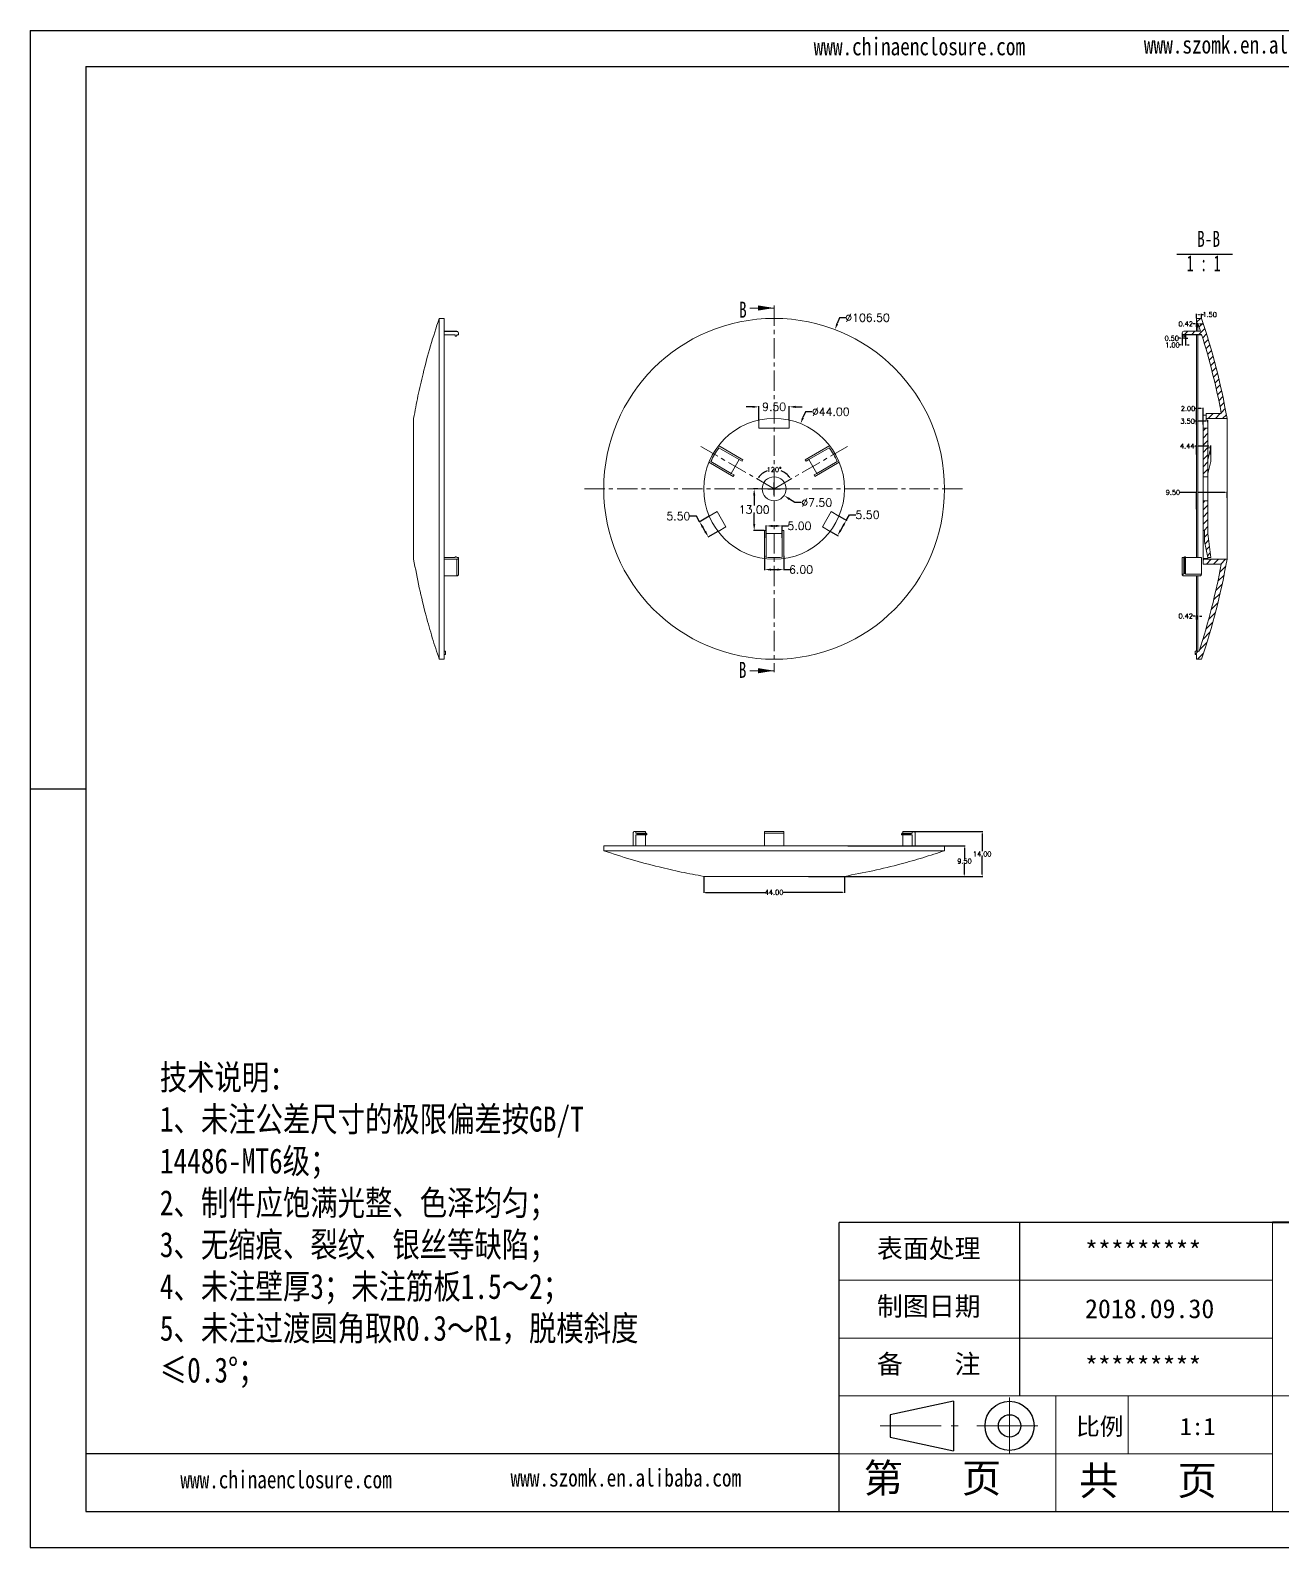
# Model space of a CAD drawing. Header units: inches. Extents: x 1184 to 3641, y 573 to 1047.
# Drawn here: x 1942.9 to 2334.3, y 573 to 1047 of the extents above; entities that cross this region are included whole.
import ezdxf

# ---------------------------------------------------------------- set-up
doc = ezdxf.new("R2010")
doc.units = ezdxf.units.IN
doc.linetypes.add('CENTER', pattern=[10.16, 6.35, -1.27, 1.27, -1.27])
doc.linetypes.add('CENTER2', pattern=[28.575, 19.05, -3.175, 3.175, -3.175])
doc.layers.add('10', color=7, linetype='Continuous')
doc.layers.add('文字', color=81, linetype='Continuous')
for name, color, linetype, lineweight in [('粗实线', 7, 'Continuous', 30), ('细实线', 3, 'Continuous', 9), ('细点划线', 2, 'CENTER2', 9)]:
    doc.layers.add(name, color=color, linetype=linetype, lineweight=lineweight)
doc.styles.add('SLDTEXTSTYLE6', font='TXT', dxfattribs={"width": 0.7})
doc.styles.add('SLDTEXTSTYLE7', font='TXT', dxfattribs={"width": 0.62})
doc.styles.get("Standard").update_dxf_attribs({"font": 'txt', "bigfont": 'gbcbig.shx'})
doc.styles.add('宋体', font='', dxfattribs={"width": 0.8, "height": 3.5})
doc.styles.get('宋体').set_extended_font_data('SimSun')
doc.dimstyles.new('2', dxfattribs={"dimtxt": 1.5, "dimasz": 0.6, "dimexe": 0.18, "dimexo": 0.0625, "dimgap": 0.09, "dimtad": 0, "dimtih": 1, "dimtoh": 1, "dimzin": 0, "dimdsep": 46, "dimtxsty": 'Standard', "dimcen": 0, "dimadec": 0, "dimazin": 2, "dimtfac": 1, "dimtofl": 0, "dimtmove": 0, "dimatfit": 3, "dimfxl": 1, "dimtolj": 1, "dimtzin": 0, "dimarcsym": 0})
doc.dimstyles.new('2.5', dxfattribs={"dimtxt": 2.5, "dimasz": 2, "dimexe": 0.18, "dimexo": 0.0625, "dimgap": 0.09, "dimtad": 0, "dimtih": 1, "dimtoh": 1, "dimzin": 0, "dimdsep": 46, "dimtxsty": 'Standard', "dimcen": 2, "dimadec": 0, "dimazin": 0, "dimtfac": 1, "dimtofl": 0, "dimtmove": 0, "dimatfit": 3, "dimfxl": 1, "dimtolj": 1, "dimtzin": 0, "dimarcsym": 0})
pattern_1 = [(45, (24.76, 0), (-1.122532, 1.122532), [])]

# ---------------------------------------------------------------- blocks, each defined once
blk = doc.blocks.new('SW_NOTE_0')
at = {"layer": '10', "color": 0}
blk.add_line((-4.36, -0.82), (13.09, -0.82), dxfattribs=at)
at = {"layer": '10', "color": 0, "char_height": 5, "attachment_point": 2}
for s, insert, style in [('B-B', (5.62, 6.45), 'SLDTEXTSTYLE6'), ('1 : 1', (4.07, -1.19), 'SLDTEXTSTYLE7')]:
    blk.add_mtext(s, dxfattribs=dict(at, insert=insert, style=style))
blk = doc.blocks.new('*D162')
at = {"color": 0, "lineweight": -2, "transparency": 16777216}
for p, q in [((2195.77, 957.24), (2195.06, 955.38)), ((2197.77, 957.24), (2195.77, 957.24)), ((2175.33, 901.77), (2175.33, 905.77)), ((2173.33, 903.77), (2177.33, 903.77))]:
    blk.add_line(p, q, dxfattribs=at)
at = {"color": 0, "transparency": 16777216}
blk.add_solid([(2194.75, 955.49), (2195.37, 955.26), (2194.35, 953.51)], dxfattribs=at)
at = {"layer": 'Defpoints', "color": 0, "transparency": 16777216}
for p in [(2194.35, 953.51), (2156.31, 854.03)]:
    blk.add_point(p, dxfattribs=at)
at = {"color": 0, "transparency": 16777216, "insert": (2204.53, 957.24), "char_height": 2.5, "attachment_point": 5}
blk.add_mtext('\\A1;∅106.50', dxfattribs=at)
blk = doc.blocks.new('*D163')
at = {"color": 0, "lineweight": -2, "transparency": 16777216}
for p, q in [((2185.1, 927.86), (2184.35, 926.01)), ((2187.1, 927.86), (2185.1, 927.86)), ((2175.33, 901.77), (2175.33, 905.77)), ((2173.33, 903.77), (2177.33, 903.77))]:
    blk.add_line(p, q, dxfattribs=at)
at = {"color": 0, "transparency": 16777216}
blk.add_solid([(2184.04, 926.13), (2184.66, 925.88), (2183.6, 924.15)], dxfattribs=at)
at = {"layer": 'Defpoints', "color": 0, "transparency": 16777216}
for p in [(2183.6, 924.15), (2167.05, 883.38)]:
    blk.add_point(p, dxfattribs=at)
at = {"color": 0, "transparency": 16777216, "insert": (2193.03, 927.86), "char_height": 2.5, "attachment_point": 5}
blk.add_mtext('\\A1;∅44.00', dxfattribs=at)
blk = doc.blocks.new('*D164')
at = {"color": 0, "lineweight": -2, "transparency": 16777216}
for p, q in [((2175.33, 901.77), (2175.33, 905.77)), ((2173.33, 903.77), (2177.33, 903.77)), ((2181.77, 899.47), (2180.11, 900.58)), ((2183.77, 899.47), (2181.77, 899.47))]:
    blk.add_line(p, q, dxfattribs=at)
at = {"color": 0, "transparency": 16777216}
blk.add_solid([(2180.29, 900.85), (2179.92, 900.3), (2178.45, 901.69)], dxfattribs=at)
at = {"layer": 'Defpoints', "color": 0, "transparency": 16777216}
for p in [(2172.21, 905.85), (2178.45, 901.69)]:
    blk.add_point(p, dxfattribs=at)
at = {"color": 0, "transparency": 16777216, "insert": (2188.65, 899.47), "char_height": 2.5, "attachment_point": 5}
blk.add_mtext('\\A1;∅7.50', dxfattribs=at)
blk = doc.blocks.new('*D165')
at = {"color": 0, "lineweight": -2, "transparency": 16777216}
for p, q in [((2168.58, 929.38), (2166.58, 929.38)), ((2170.58, 925.31), (2170.58, 929.56)), ((2180.08, 925.31), (2180.08, 929.56)), ((2182.08, 929.38), (2184.08, 929.38))]:
    blk.add_line(p, q, dxfattribs=at)
at = {"color": 0, "transparency": 16777216}
for points in [[(2168.58, 929.71), (2168.58, 929.04), (2170.58, 929.38)], [(2182.08, 929.71), (2182.08, 929.04), (2180.08, 929.38)]]:
    blk.add_solid(points, dxfattribs=at)
at = {"layer": 'Defpoints', "color": 0, "transparency": 16777216}
for p in [(2180.08, 929.38), (2170.58, 925.25), (2180.08, 925.25)]:
    blk.add_point(p, dxfattribs=at)
at = {"color": 0, "transparency": 16777216, "insert": (2175.33, 929.38), "char_height": 2.5, "attachment_point": 5}
blk.add_mtext('\\A1;9.50', dxfattribs=at)
blk = doc.blocks.new('*D166')
at = {"color": 0, "lineweight": -2, "transparency": 16777216}
for p, q in [((2151.03, 895.23), (2149.03, 895.23)), ((2152.03, 893.49), (2151.03, 895.23)), ((2154.99, 895.21), (2151.87, 893.4)), ((2153.78, 890.46), (2153.03, 891.76)), ((2157.74, 890.44), (2154.62, 888.64))]:
    blk.add_line(p, q, dxfattribs=at)
at = {"color": 0, "transparency": 16777216}
for points in [[(2153.32, 891.93), (2152.74, 891.59), (2152.03, 893.49)], [(2154.07, 890.63), (2153.49, 890.3), (2154.78, 888.73)]]:
    blk.add_solid(points, dxfattribs=at)
at = {"layer": 'Defpoints', "color": 0, "transparency": 16777216}
for p in [(2152.03, 893.49), (2155.05, 895.24), (2157.8, 890.47)]:
    blk.add_point(p, dxfattribs=at)
at = {"color": 0, "transparency": 16777216, "insert": (2145.4, 895.23), "char_height": 2.5, "attachment_point": 5}
blk.add_mtext('\\A1;5.50', dxfattribs=at)
blk = doc.blocks.new('*D167')
at = {"color": 0, "lineweight": -2, "transparency": 16777216}
for p, q in [((2195.66, 895.21), (2198.05, 893.83)), ((2196.14, 890.89), (2196.89, 892.19)), ((2197.89, 893.92), (2198.89, 895.65)), ((2198.89, 895.65), (2200.89, 895.65)), ((2192.91, 890.44), (2195.3, 889.07))]:
    blk.add_line(p, q, dxfattribs=at)
at = {"color": 0, "transparency": 16777216}
for points in [[(2196.6, 892.35), (2197.18, 892.02), (2197.89, 893.92)], [(2195.85, 891.05), (2196.43, 890.72), (2195.14, 889.16)]]:
    blk.add_solid(points, dxfattribs=at)
at = {"layer": 'Defpoints', "color": 0, "transparency": 16777216}
for p in [(2195.61, 895.24), (2197.89, 893.92), (2192.86, 890.47)]:
    blk.add_point(p, dxfattribs=at)
at = {"color": 0, "transparency": 16777216, "insert": (2204.52, 895.65), "char_height": 2.5, "attachment_point": 5}
blk.add_mtext('\\A1;5.50', dxfattribs=at)
blk = doc.blocks.new('*D168')
at = {"color": 0, "lineweight": -2, "transparency": 16777216}
for p, q in [((2172.33, 882.85), (2172.33, 878.35)), ((2178.33, 882.85), (2178.33, 878.35)), ((2174.33, 878.53), (2176.33, 878.53)), ((2178.33, 878.53), (2180.33, 878.53))]:
    blk.add_line(p, q, dxfattribs=at)
at = {"color": 0, "transparency": 16777216}
for points in [[(2174.33, 878.86), (2174.33, 878.2), (2172.33, 878.53)], [(2176.33, 878.86), (2176.33, 878.2), (2178.33, 878.53)]]:
    blk.add_solid(points, dxfattribs=at)
at = {"layer": 'Defpoints', "color": 0, "transparency": 16777216}
for p in [(2172.33, 882.91), (2178.33, 882.91), (2178.33, 878.53)]:
    blk.add_point(p, dxfattribs=at)
at = {"color": 0, "transparency": 16777216, "insert": (2183.75, 878.53), "char_height": 2.5, "attachment_point": 5}
blk.add_mtext('\\A1;6.00', dxfattribs=at)
blk = doc.blocks.new('*D169')
at = {"color": 0, "lineweight": -2, "transparency": 16777216}
for p, q in [((2172.83, 888.43), (2172.83, 892.35)), ((2174.83, 892.17), (2175.83, 892.17)), ((2177.83, 888.43), (2177.83, 892.35)), ((2177.83, 892.17), (2179.83, 892.17))]:
    blk.add_line(p, q, dxfattribs=at)
at = {"color": 0, "transparency": 16777216}
for points in [[(2174.83, 892.51), (2174.83, 891.84), (2172.83, 892.17)], [(2175.83, 892.51), (2175.83, 891.84), (2177.83, 892.17)]]:
    blk.add_solid(points, dxfattribs=at)
at = {"layer": 'Defpoints', "color": 0, "transparency": 16777216}
for p in [(2177.83, 892.17), (2172.83, 888.37), (2177.83, 888.37)]:
    blk.add_point(p, dxfattribs=at)
at = {"color": 0, "transparency": 16777216, "insert": (2183.25, 892.17), "char_height": 2.5, "attachment_point": 5}
blk.add_mtext('\\A1;5.00', dxfattribs=at)
blk = doc.blocks.new('*D170')
at = {"color": 0, "lineweight": -2, "transparency": 16777216}
for p, q in [((2170.21, 903.77), (2168.92, 903.77)), ((2169.1, 901.77), (2169.1, 898.61)), ((2169.1, 892.77), (2169.1, 895.93)), ((2172.26, 890.77), (2168.92, 890.77))]:
    blk.add_line(p, q, dxfattribs=at)
at = {"color": 0, "transparency": 16777216}
for points in [[(2168.77, 901.77), (2169.44, 901.77), (2169.1, 903.77)], [(2168.77, 892.77), (2169.44, 892.77), (2169.1, 890.77)]]:
    blk.add_solid(points, dxfattribs=at)
at = {"layer": 'Defpoints', "color": 0, "transparency": 16777216}
for p in [(2169.1, 903.77), (2170.27, 903.77), (2172.33, 890.77)]:
    blk.add_point(p, dxfattribs=at)
at = {"color": 0, "transparency": 16777216, "insert": (2169.1, 897.27), "char_height": 2.5, "attachment_point": 5}
blk.add_mtext('\\A1;13.00', dxfattribs=at)
blk = doc.blocks.new('*D171')
at = {"color": 0, "lineweight": -2, "transparency": 16777216}
for start, end in [(111.5326, 144.3012), (35.6988, 68.4674)]:
    blk.add_arc((2175.33, 903.77), 6.03, start, end, dxfattribs=at)
at = {"color": 0, "transparency": 16777216}
for points in [[(2170.51, 907.24), (2170.34, 907.35), (2170.1, 906.79)], [(2180.31, 907.35), (2180.14, 907.24), (2180.55, 906.79)]]:
    blk.add_solid(points, dxfattribs=at)
at = {"layer": 'Defpoints', "color": 0, "transparency": 16777216}
for p in [(2156.71, 914.52), (2193.95, 914.52), (2177.39, 909.44), (2175.33, 903.77), (2175.33, 903.77)]:
    blk.add_point(p, dxfattribs=at)
at = {"color": 0, "transparency": 16777216, "insert": (2175.33, 909.8), "char_height": 1.5, "attachment_point": 5}
blk.add_mtext('\\A1;120°', dxfattribs=at)
blk = doc.blocks.new('*D195')
at = {"color": 0, "lineweight": -2, "transparency": 16777216}
for p, q in [((2307.4, 957.08), (2307.4, 958.4)), ((2308, 958.22), (2308.3, 958.22)), ((2308.9, 957.08), (2308.9, 958.4)), ((2308.9, 958.22), (2309.5, 958.22))]:
    blk.add_line(p, q, dxfattribs=at)
at = {"color": 0, "transparency": 16777216}
for points in [[(2308, 958.32), (2308, 958.12), (2307.4, 958.22)], [(2308.3, 958.32), (2308.3, 958.12), (2308.9, 958.22)]]:
    blk.add_solid(points, dxfattribs=at)
at = {"layer": 'Defpoints', "color": 0, "transparency": 16777216}
for p in [(2308.9, 958.22), (2307.4, 957.02), (2308.9, 957.02)]:
    blk.add_point(p, dxfattribs=at)
at = {"color": 0, "transparency": 16777216, "insert": (2311.46, 958.22), "char_height": 1.5, "attachment_point": 5}
blk.add_mtext('\\A1;1.50', dxfattribs=at)
blk = doc.blocks.new('*D196')
at = {"color": 0, "lineweight": -2, "transparency": 16777216}
for p, q in [((2306.8, 955.31), (2306.2, 955.31)), ((2307.4, 954.33), (2307.4, 955.49)), ((2307.82, 954.12), (2307.82, 955.49)), ((2308.42, 955.31), (2309.02, 955.31))]:
    blk.add_line(p, q, dxfattribs=at)
at = {"color": 0, "transparency": 16777216}
for points in [[(2306.8, 955.41), (2306.8, 955.21), (2307.4, 955.31)], [(2308.42, 955.41), (2308.42, 955.21), (2307.82, 955.31)]]:
    blk.add_solid(points, dxfattribs=at)
at = {"layer": 'Defpoints', "color": 0, "transparency": 16777216}
for p in [(2307.4, 955.31), (2307.4, 954.27), (2307.82, 954.06)]:
    blk.add_point(p, dxfattribs=at)
at = {"color": 0, "transparency": 16777216, "insert": (2303.98, 955.31), "char_height": 1.5, "attachment_point": 5}
blk.add_mtext('\\A1;0.42', dxfattribs=at)
blk = doc.blocks.new('*D197')
at = {"color": 0, "lineweight": -2, "transparency": 16777216}
for p, q in [((2302.3, 950.8), (2301.7, 950.8)), ((2302.9, 952.04), (2302.9, 950.62)), ((2303.4, 951.71), (2303.4, 950.62)), ((2304, 950.8), (2304.6, 950.8))]:
    blk.add_line(p, q, dxfattribs=at)
at = {"color": 0, "transparency": 16777216}
for points in [[(2302.3, 950.9), (2302.3, 950.7), (2302.9, 950.8)], [(2304, 950.9), (2304, 950.7), (2303.4, 950.8)]]:
    blk.add_solid(points, dxfattribs=at)
at = {"layer": 'Defpoints', "color": 0, "transparency": 16777216}
for p in [(2302.9, 952.1), (2302.9, 950.8), (2303.4, 951.77)]:
    blk.add_point(p, dxfattribs=at)
at = {"color": 0, "transparency": 16777216, "insert": (2299.61, 950.8), "char_height": 1.5, "attachment_point": 5}
blk.add_mtext('\\A1;0.50', dxfattribs=at)
blk = doc.blocks.new('*D198')
at = {"color": 0, "lineweight": -2, "transparency": 16777216}
for p, q in [((2302.3, 948.72), (2301.7, 948.72)), ((2302.9, 952.21), (2302.9, 948.54)), ((2303.9, 951.63), (2303.9, 948.54)), ((2304.5, 948.72), (2305.1, 948.72))]:
    blk.add_line(p, q, dxfattribs=at)
at = {"color": 0, "transparency": 16777216}
for points in [[(2302.3, 948.82), (2302.3, 948.62), (2302.9, 948.72)], [(2304.5, 948.82), (2304.5, 948.62), (2303.9, 948.72)]]:
    blk.add_solid(points, dxfattribs=at)
at = {"layer": 'Defpoints', "color": 0, "transparency": 16777216}
for p in [(2302.9, 952.27), (2303.9, 951.7), (2303.9, 948.72)]:
    blk.add_point(p, dxfattribs=at)
at = {"color": 0, "transparency": 16777216, "insert": (2299.86, 948.72), "char_height": 1.5, "attachment_point": 5}
blk.add_mtext('\\A1;1.00', dxfattribs=at)
blk = doc.blocks.new('*D199')
at = {"color": 0, "lineweight": -2, "transparency": 16777216}
for p, q in [((2307.4, 928.86), (2306.8, 928.86)), ((2307.4, 923.88), (2307.4, 929.04)), ((2308.8, 928.86), (2308, 928.86)), ((2309.4, 923.88), (2309.4, 929.04))]:
    blk.add_line(p, q, dxfattribs=at)
at = {"color": 0, "transparency": 16777216}
for points in [[(2308, 928.96), (2308, 928.76), (2307.4, 928.86)], [(2308.8, 928.96), (2308.8, 928.76), (2309.4, 928.86)]]:
    blk.add_solid(points, dxfattribs=at)
at = {"layer": 'Defpoints', "color": 0, "transparency": 16777216}
for p in [(2307.4, 928.86), (2307.4, 923.81), (2309.4, 923.81)]:
    blk.add_point(p, dxfattribs=at)
at = {"color": 0, "transparency": 16777216, "insert": (2304.71, 928.86), "char_height": 1.5, "attachment_point": 5}
blk.add_mtext('\\A1;2.00', dxfattribs=at)
blk = doc.blocks.new('*D200')
at = {"color": 0, "lineweight": -2, "transparency": 16777216}
for p, q in [((2306.8, 864.01), (2306.2, 864.01)), ((2307.4, 862.89), (2307.4, 864.19)), ((2307.82, 862.89), (2307.82, 864.19)), ((2308.42, 864.01), (2309.02, 864.01))]:
    blk.add_line(p, q, dxfattribs=at)
at = {"color": 0, "transparency": 16777216}
for points in [[(2306.8, 864.11), (2306.8, 863.91), (2307.4, 864.01)], [(2308.42, 864.11), (2308.42, 863.91), (2307.82, 864.01)]]:
    blk.add_solid(points, dxfattribs=at)
at = {"layer": 'Defpoints', "color": 0, "transparency": 16777216}
for p in [(2307.4, 864.01), (2307.4, 862.83), (2307.82, 862.83)]:
    blk.add_point(p, dxfattribs=at)
at = {"color": 0, "transparency": 16777216, "insert": (2303.98, 864.01), "char_height": 1.5, "attachment_point": 5}
blk.add_mtext('\\A1;0.42', dxfattribs=at)
blk = doc.blocks.new('*D201')
at = {"color": 0, "lineweight": -2, "transparency": 16777216}
for p, q in [((2153.33, 782.63), (2153.33, 777.51)), ((2197.33, 782.63), (2197.33, 777.51)), ((2153.93, 777.69), (2172.49, 777.69)), ((2196.73, 777.69), (2178.17, 777.69))]:
    blk.add_line(p, q, dxfattribs=at)
at = {"color": 0, "transparency": 16777216}
for points in [[(2153.93, 777.79), (2153.93, 777.59), (2153.33, 777.69)], [(2196.73, 777.79), (2196.73, 777.59), (2197.33, 777.69)]]:
    blk.add_solid(points, dxfattribs=at)
at = {"layer": 'Defpoints', "color": 0, "transparency": 16777216}
for p in [(2153.33, 782.69), (2197.33, 782.69), (2197.33, 777.69)]:
    blk.add_point(p, dxfattribs=at)
at = {"color": 0, "transparency": 16777216, "insert": (2175.33, 777.69), "char_height": 1.5, "attachment_point": 5}
blk.add_mtext('\\A1;44.00', dxfattribs=at)
blk = doc.blocks.new('*D202')
at = {"color": 0, "lineweight": -2, "transparency": 16777216}
for p, q in [((2198.35, 792.19), (2235.02, 792.19)), ((2234.84, 791.59), (2234.84, 788.28)), ((2190.67, 782.69), (2235.02, 782.69)), ((2234.84, 783.29), (2234.84, 786.6))]:
    blk.add_line(p, q, dxfattribs=at)
at = {"color": 0, "transparency": 16777216}
for points in [[(2234.74, 791.59), (2234.94, 791.59), (2234.84, 792.19)], [(2234.74, 783.29), (2234.94, 783.29), (2234.84, 782.69)]]:
    blk.add_solid(points, dxfattribs=at)
at = {"layer": 'Defpoints', "color": 0, "transparency": 16777216}
for p in [(2198.29, 792.19), (2234.84, 792.19), (2190.61, 782.69)]:
    blk.add_point(p, dxfattribs=at)
at = {"color": 0, "transparency": 16777216, "insert": (2234.84, 787.44), "char_height": 1.5, "attachment_point": 5}
blk.add_mtext('\\A1;9.50', dxfattribs=at)
blk = doc.blocks.new('*D203')
at = {"color": 0, "lineweight": -2, "transparency": 16777216}
for p, q in [((2218.33, 796.69), (2240.55, 796.69)), ((2240.37, 796.09), (2240.37, 790.53)), ((2240.37, 783.29), (2240.37, 788.85)), ((2186.06, 782.69), (2240.55, 782.69))]:
    blk.add_line(p, q, dxfattribs=at)
at = {"color": 0, "transparency": 16777216}
for points in [[(2240.27, 796.09), (2240.47, 796.09), (2240.37, 796.69)], [(2240.27, 783.29), (2240.47, 783.29), (2240.37, 782.69)]]:
    blk.add_solid(points, dxfattribs=at)
at = {"layer": 'Defpoints', "color": 0, "transparency": 16777216}
for p in [(2218.27, 796.69), (2240.37, 796.69), (2186, 782.69)]:
    blk.add_point(p, dxfattribs=at)
at = {"color": 0, "transparency": 16777216, "insert": (2240.37, 789.69), "char_height": 1.5, "attachment_point": 5}
blk.add_mtext('\\A1;14.00', dxfattribs=at)
blk = doc.blocks.new('*D230')
at = {"color": 0, "lineweight": -2, "transparency": 16777216}
for p, q in [((2307.4, 924.9), (2306.8, 924.9)), ((2307.4, 923.94), (2307.4, 925.08)), ((2310.3, 924.9), (2308, 924.9)), ((2310.9, 924.56), (2310.9, 925.08))]:
    blk.add_line(p, q, dxfattribs=at)
at = {"color": 0, "transparency": 16777216}
for points in [[(2308, 925), (2308, 924.8), (2307.4, 924.9)], [(2310.3, 925), (2310.3, 924.8), (2310.9, 924.9)]]:
    blk.add_solid(points, dxfattribs=at)
at = {"layer": 'Defpoints', "color": 0, "transparency": 16777216}
for p in [(2307.4, 924.9), (2310.9, 924.5), (2307.4, 923.88)]:
    blk.add_point(p, dxfattribs=at)
at = {"color": 0, "transparency": 16777216, "insert": (2304.58, 924.9), "char_height": 1.5, "attachment_point": 5}
blk.add_mtext('\\A1;3.50', dxfattribs=at)
blk = doc.blocks.new('*D231')
at = {"color": 0, "lineweight": -2, "transparency": 16777216}
for p, q in [((2307.4, 917.11), (2306.8, 917.11)), ((2307.4, 914.51), (2307.4, 917.29)), ((2311.24, 917.11), (2308, 917.11)), ((2311.84, 914.51), (2311.84, 917.29))]:
    blk.add_line(p, q, dxfattribs=at)
at = {"color": 0, "transparency": 16777216}
for points in [[(2308, 917.21), (2308, 917.01), (2307.4, 917.11)], [(2311.24, 917.21), (2311.24, 917.01), (2311.84, 917.11)]]:
    blk.add_solid(points, dxfattribs=at)
at = {"layer": 'Defpoints', "color": 0, "transparency": 16777216}
for p in [(2307.4, 917.11), (2307.4, 914.45), (2311.84, 914.45)]:
    blk.add_point(p, dxfattribs=at)
at = {"color": 0, "transparency": 16777216, "insert": (2304.46, 917.11), "char_height": 1.5, "attachment_point": 5}
blk.add_mtext('\\A1;4.44', dxfattribs=at)
blk = doc.blocks.new('*D233')
at = {"color": 0, "lineweight": -2, "transparency": 16777216}
for p, q in [((2307.4, 902.65), (2302.2, 902.65)), ((2307.4, 897.37), (2307.4, 902.83)), ((2316.3, 902.65), (2308, 902.65)), ((2316.9, 901), (2316.9, 902.83))]:
    blk.add_line(p, q, dxfattribs=at)
at = {"color": 0, "transparency": 16777216}
for points in [[(2308, 902.75), (2308, 902.55), (2307.4, 902.65)], [(2316.3, 902.75), (2316.3, 902.55), (2316.9, 902.65)]]:
    blk.add_solid(points, dxfattribs=at)
at = {"layer": 'Defpoints', "color": 0, "transparency": 16777216}
for p in [(2307.4, 902.65), (2316.9, 900.93), (2307.4, 897.31)]:
    blk.add_point(p, dxfattribs=at)
at = {"color": 0, "transparency": 16777216, "insert": (2299.98, 902.65), "char_height": 1.5, "attachment_point": 5}
blk.add_mtext('\\A1;9.50', dxfattribs=at)

msp = doc.modelspace()

# ---------------------------------------------------------------- hatches: boundary and pattern name
at = {"linetype": 'Continuous', "lineweight": 0}
h = msp.add_hatch(dxfattribs=at)
h.set_pattern_fill('ANSI31', color=4, scale=0.5, style=0)
h.set_pattern_definition(pattern_1)
edge = h.paths.add_edge_path(flags=0)
edge.add_line((2310.398, 925.77), (2316.898, 925.77))
edge.add_spline(control_points=[(2316.898, 925.77), (2314.07, 941.783), (2308.898, 957.02)], knot_values=[0, 0, 0, 0.5513402, 0.5513402, 0.5513402], weights=[1, 1, 1], degree=2, periodic=0)
edge.add_line((2308.898, 957.02), (2307.398, 957.02))
edge.add_line((2307.398, 957.02), (2307.398, 955.52))
edge.add_line((2307.398, 955.52), (2307.82, 955.52))
edge.add_spline(control_points=[(2307.82, 955.52), (2308.098, 954.688), (2308.37, 953.855), (2308.637, 953.02)], knot_values=[0, 0, 0, 0, 0.0026293, 0.0026293, 0.0026293, 0.0026293], weights=[1, 1, 1, 1], degree=3, periodic=0)
edge.add_line((2308.637, 953.02), (2303.398, 953.02))
edge.add_arc((2303.398, 952.52), 0.5, 90, 180)
edge.add_line((2302.898, 952.52), (2302.898, 952.02))
edge.add_line((2302.898, 952.02), (2303.398, 952.02))
edge.add_line((2303.398, 952.02), (2303.398, 951.72))
edge.add_line((2303.398, 951.72), (2303.598, 951.52))
edge.add_line((2303.598, 951.52), (2303.898, 951.52))
edge.add_line((2303.898, 951.52), (2303.898, 952.02))
edge.add_line((2303.898, 952.02), (2308.954, 952.02))
edge.add_spline(control_points=[(2308.954, 952.02), (2309.867, 949.114), (2310.716, 946.188), (2311.501, 943.246), (2312.204, 940.608), (2312.856, 937.956), (2313.457, 935.292), (2314.057, 932.629), (2314.605, 929.954), (2315.102, 927.27)], knot_values=[0.0036782, 0.0036782, 0.0036782, 0.0036782, 0.012814, 0.012814, 0.012814, 0.0210017, 0.0210017, 0.0210017, 0.0291894, 0.0291894, 0.0291894, 0.0291894], weights=[1, 1, 1, 1, 1, 1, 1, 1, 1, 1], degree=3, periodic=0)
edge.add_line((2315.102, 927.27), (2310.398, 927.27))
edge.add_line((2310.398, 927.27), (2310.398, 925.77))
h = msp.add_hatch(dxfattribs=at)
h.set_pattern_fill('ANSI31', color=4, scale=0.5, style=0)
h.set_pattern_definition(pattern_1)
h.paths.add_polyline_path([(2310.898, 907.52), (2310.898, 922.77), (2309.398, 922.77), (2309.398, 907.52)], flags=0)
h = msp.add_hatch(dxfattribs=at)
h.set_pattern_fill('ANSI31', color=4, scale=0.5, style=0)
h.set_pattern_definition(pattern_1)
h.paths.add_polyline_path([(2310.898, 889.77), (2310.898, 900.02), (2309.398, 900.02), (2309.398, 890.77), (2309.898, 890.77), (2309.898, 887.27), (2310.898, 882.27), (2311.836, 882.27)], flags=0)
h = msp.add_hatch(dxfattribs=at)
h.set_pattern_fill('ANSI31', color=4, scale=0.5, style=0)
h.set_pattern_definition(pattern_1)
edge = h.paths.add_edge_path(flags=0)
edge.add_line((2307.398, 850.52), (2308.898, 850.52))
edge.add_spline(control_points=[(2308.898, 850.52), (2314.07, 865.756), (2316.898, 881.77)], knot_values=[0, 0, 0, 0.5513402, 0.5513402, 0.5513402], weights=[1, 1, 1], degree=2, periodic=0)
edge.add_line((2316.898, 881.77), (2309.398, 881.77))
edge.add_line((2309.398, 881.77), (2309.398, 880.27))
edge.add_line((2309.398, 880.27), (2315.102, 880.27))
edge.add_spline(control_points=[(2315.102, 880.27), (2314.325, 876.07), (2313.421, 871.891), (2312.39, 867.746), (2311.732, 865.097), (2311.021, 862.459), (2310.26, 859.838), (2309.596, 857.553), (2308.893, 855.28), (2308.151, 853.02)], knot_values=[0, 0, 0, 0, 0.0128139, 0.0128139, 0.0128139, 0.0210018, 0.0210018, 0.0210018, 0.0281367, 0.0281367, 0.0281367, 0.0281367], weights=[1, 1, 1, 1, 1, 1, 1, 1, 1, 1], degree=3, periodic=0)
edge.add_line((2308.151, 853.02), (2306.898, 853.02))
edge.add_line((2306.898, 853.02), (2306.898, 852.02))
edge.add_line((2306.898, 852.02), (2307.398, 852.02))
edge.add_line((2307.398, 852.02), (2307.398, 850.52))

# ---------------------------------------------------------------- linework, layer by layer
for p, q in [((1942.852, 1047.012), (2613.301, 1047.012)), ((1942.852, 1047.012), (1942.852, 572.957)), ((1960.201, 1035.725), (2602.014, 1035.725)), ((1960.201, 1035.725), (1960.201, 584.244)), ((1960.201, 809.984), (1942.852, 809.984)), ((1942.852, 792.427), (1942.852, 572.957)), ((2331.126, 674.54), (2195.681, 674.54)), ((2195.681, 584.244), (2195.681, 674.54)), ((2252.116, 620.362), (2252.116, 674.54)), ((2195.681, 602.303), (1960.201, 602.303)), ((1960.201, 584.244), (2602.014, 584.244)), ((1942.852, 572.957), (2613.301, 572.957)), ((1942.852, 572.957), (2253.245, 572.957))]:
    msp.add_line(p, q)
at = {"color": 7, "linetype": 'Continuous', "lineweight": 0}
for p, q in [((2167.727, 960.263), (2175.327, 960.263)), ((2167.727, 846.939), (2175.327, 846.939))]:
    msp.add_line(p, q, dxfattribs=at)
at = {"color": 1, "linetype": 'CENTER', "lineweight": 0}
for p, q in [((2175.327, 961.02), (2175.327, 846.52)), ((2175.327, 903.77), (2152.378, 917.02)), ((2175.327, 903.77), (2198.277, 917.02)), ((2116.077, 903.77), (2234.577, 903.77))]:
    msp.add_line(p, q, dxfattribs=at)
at = {"color": 7, "linetype": 'Continuous', "lineweight": 15}
for p, q in [((2072.157, 957.02), (2070.657, 957.02)), ((2070.657, 957.02), (2070.657, 850.52)), ((2072.157, 957.02), (2072.157, 850.52)), ((2076.157, 953.02), (2072.157, 953.02)), ((2072.157, 952.928), (2076.157, 952.928)), ((2303.398, 953.02), (2308.637, 953.02)), ((2307.398, 955.52), (2307.398, 957.02)), ((2308.898, 957.02), (2307.398, 957.02)), ((2307.82, 955.52), (2307.398, 955.52)), ((2307.398, 955.52), (2307.398, 953.02)), ((2307.82, 955.52), (2307.82, 953.02)), ((2072.157, 951.926), (2075.657, 951.926)), ((2075.657, 951.926), (2075.657, 951.425)), ((2075.957, 951.425), (2075.657, 951.425)), ((2075.957, 951.425), (2076.157, 951.626)), ((2076.157, 951.926), (2076.657, 951.926)), ((2076.157, 951.926), (2076.157, 951.626)), ((2076.657, 952.52), (2076.657, 952.427)), ((2076.657, 952.427), (2076.657, 951.926)), ((2302.898, 952.02), (2302.898, 952.52)), ((2302.898, 952.02), (2303.398, 952.02)), ((2303.398, 951.926), (2302.898, 951.926)), ((2303.398, 951.72), (2303.398, 952.02)), ((2303.598, 951.52), (2303.398, 951.72)), ((2303.398, 951.626), (2303.398, 951.72)), ((2303.598, 951.425), (2303.398, 951.626)), ((2303.598, 951.52), (2303.898, 951.52)), ((2303.598, 951.52), (2303.598, 951.425)), ((2303.598, 951.425), (2303.898, 951.425)), ((2308.954, 952.02), (2303.898, 952.02)), ((2303.898, 951.52), (2303.898, 952.02)), ((2308.954, 951.926), (2303.898, 951.926)), ((2303.898, 951.425), (2303.898, 951.52)), ((2307.398, 951.926), (2307.398, 882.289)), ((2307.82, 951.926), (2307.82, 882.289)), ((2308.954, 952.02), (2308.954, 951.926)), ((2062.657, 881.77), (2062.657, 925.77)), ((2170.577, 925.251), (2170.577, 922.77)), ((2180.077, 922.77), (2180.077, 925.251)), ((2310.398, 926.785), (2309.398, 926.785)), ((2309.398, 922.77), (2309.398, 926.785)), ((2310.398, 927.27), (2310.398, 925.77)), ((2310.398, 927.27), (2315.102, 927.27)), ((2310.398, 925.77), (2316.898, 925.77)), ((2310.398, 925.77), (2310.398, 925.251)), ((2310.398, 925.251), (2310.898, 925.251)), ((2310.898, 922.77), (2310.898, 925.251)), ((2316.898, 881.77), (2316.898, 925.77)), ((2170.577, 922.77), (2180.077, 922.77)), ((2309.398, 922.77), (2309.398, 907.52)), ((2310.898, 922.77), (2309.398, 922.77)), ((2310.898, 922.77), (2310.898, 907.52)), ((2165.569, 912.868), (2157.953, 917.265)), ((2158.084, 916.612), (2164.453, 912.935)), ((2192.702, 917.265), (2185.086, 912.868)), ((2186.202, 912.935), (2192.57, 916.612)), ((2310.898, 912.935), (2311.817, 916.612)), ((2310.898, 916.612), (2311.817, 916.612)), ((2154.953, 912.069), (2162.569, 907.671)), ((2161.953, 908.605), (2155.584, 912.282)), ((2161.953, 908.605), (2164.453, 912.935)), ((2164.453, 912.935), (2165.319, 912.435)), ((2165.319, 912.435), (2165.569, 912.868)), ((2185.086, 912.868), (2185.336, 912.435)), ((2185.336, 912.435), (2186.202, 912.935)), ((2186.202, 912.935), (2188.702, 908.605)), ((2188.086, 907.671), (2195.702, 912.069)), ((2195.07, 912.282), (2188.702, 908.605)), ((2311.817, 912.282), (2310.898, 908.605)), ((2162.819, 908.105), (2161.953, 908.605)), ((2162.569, 907.671), (2162.819, 908.105)), ((2188.702, 908.605), (2187.836, 908.105)), ((2187.836, 908.105), (2188.086, 907.671)), ((2309.398, 907.52), (2310.898, 907.52)), ((2309.398, 900.02), (2309.398, 907.52)), ((2310.898, 900.02), (2310.898, 907.52)), ((2155.049, 895.237), (2157.498, 896.651)), ((2157.498, 896.651), (2160.248, 891.888)), ((2193.157, 896.651), (2190.407, 891.888)), ((2195.605, 895.237), (2193.157, 896.651)), ((2310.898, 900.02), (2309.398, 900.02)), ((2309.398, 900.02), (2309.398, 890.77)), ((2310.898, 900.02), (2310.898, 889.77)), ((2160.248, 891.888), (2157.799, 890.474)), ((2190.407, 891.888), (2192.855, 890.474)), ((2172.827, 890.77), (2172.327, 890.77)), ((2172.327, 890.77), (2172.327, 881.975)), ((2172.827, 889.77), (2172.827, 890.77)), ((2172.827, 882.415), (2172.827, 889.77)), ((2177.827, 889.77), (2172.827, 889.77)), ((2178.327, 890.77), (2177.827, 890.77)), ((2177.827, 890.77), (2177.827, 889.77)), ((2177.827, 889.77), (2177.827, 882.415)), ((2178.327, 881.975), (2178.327, 890.77)), ((2309.398, 890.77), (2309.898, 890.77)), ((2309.398, 881.975), (2309.398, 890.77)), ((2309.898, 890.77), (2309.898, 887.27)), ((2310.898, 882.27), (2309.898, 887.27)), ((2310.898, 889.77), (2311.836, 882.27)), ((2072.157, 882.289), (2075.657, 882.289)), ((2072.157, 881.788), (2076.157, 881.788)), ((2075.657, 882.54), (2075.657, 882.289)), ((2075.957, 882.54), (2075.657, 882.54)), ((2076.157, 882.44), (2075.957, 882.54)), ((2076.157, 882.44), (2076.157, 882.289)), ((2076.157, 882.289), (2076.657, 882.289)), ((2076.157, 876.592), (2076.157, 881.788)), ((2076.657, 882.289), (2076.657, 882.039)), ((2076.657, 882.039), (2076.657, 876.843)), ((2303.398, 882.289), (2302.898, 882.289)), ((2302.898, 882.289), (2302.898, 877.093)), ((2303.398, 882.44), (2303.598, 882.54)), ((2303.398, 877.243), (2303.398, 882.44)), ((2303.598, 882.54), (2303.598, 877.344)), ((2303.598, 882.54), (2303.898, 882.54)), ((2303.898, 877.344), (2303.898, 882.54)), ((2308.954, 882.289), (2303.898, 882.289)), ((2308.954, 882.289), (2308.954, 877.093)), ((2309.398, 881.975), (2310.898, 881.975)), ((2309.398, 881.77), (2309.398, 881.975)), ((2309.398, 881.77), (2309.398, 880.27)), ((2316.898, 881.77), (2309.398, 881.77)), ((2310.898, 882.27), (2311.836, 882.27)), ((2310.898, 881.975), (2310.898, 882.27)), ((2302.898, 876.843), (2302.898, 877.093)), ((2303.398, 877.093), (2302.898, 877.093)), ((2303.598, 877.344), (2303.398, 877.243)), ((2303.398, 877.093), (2303.398, 877.243)), ((2303.598, 877.344), (2303.898, 877.344)), ((2303.898, 877.093), (2303.898, 877.344)), ((2308.954, 877.093), (2303.898, 877.093)), ((2315.102, 880.27), (2309.398, 880.27)), ((2072.157, 876.592), (2076.157, 876.592)), ((2308.637, 876.592), (2303.398, 876.592)), ((2307.398, 876.592), (2307.398, 853.02)), ((2307.82, 876.592), (2307.82, 853.02)), ((2070.657, 850.52), (2072.157, 850.52)), ((2072.157, 853.02), (2072.657, 853.02)), ((2072.157, 852.022), (2072.657, 852.022)), ((2072.157, 852.02), (2072.657, 852.02)), ((2072.657, 853.02), (2072.657, 852.022)), ((2072.657, 852.022), (2072.657, 852.02)), ((2306.898, 852.02), (2306.898, 853.02)), ((2306.898, 853.02), (2308.151, 853.02)), ((2307.398, 852.02), (2306.898, 852.02)), ((2307.398, 850.52), (2307.398, 852.02)), ((2308.898, 850.52), (2307.398, 850.52)), ((2131.688, 796.693), (2132.122, 796.693)), ((2132.122, 796.193), (2132.122, 796.693)), ((2135.122, 796.693), (2132.122, 796.693)), ((2135.122, 796.193), (2135.122, 796.693)), ((2172.327, 796.693), (2178.327, 796.693)), ((2215.532, 796.193), (2215.532, 796.693)), ((2218.532, 796.693), (2215.532, 796.693)), ((2218.532, 796.193), (2218.532, 796.693)), ((2218.532, 796.693), (2218.966, 796.693)), ((2122.077, 792.193), (2122.077, 790.693)), ((2122.077, 792.193), (2175.327, 792.193)), ((2131.255, 792.193), (2131.255, 796.193)), ((2132.122, 796.193), (2132.383, 796.193)), ((2132.122, 795.693), (2132.556, 795.693)), ((2132.122, 792.193), (2132.122, 795.693)), ((2132.556, 795.993), (2132.383, 796.193)), ((2132.383, 796.193), (2135.383, 796.193)), ((2132.556, 795.993), (2132.556, 795.693)), ((2135.556, 795.993), (2132.556, 795.993)), ((2132.556, 795.693), (2135.556, 795.693)), ((2135.122, 792.193), (2135.122, 795.693)), ((2135.383, 796.193), (2135.556, 795.993)), ((2135.556, 795.993), (2135.556, 795.693)), ((2172.327, 792.193), (2172.327, 796.193)), ((2178.327, 796.193), (2172.327, 796.193)), ((2175.327, 792.193), (2228.577, 792.193)), ((2178.327, 792.193), (2178.327, 796.193)), ((2215.098, 795.993), (2215.272, 796.193)), ((2218.098, 795.993), (2215.098, 795.993)), ((2215.098, 795.993), (2215.098, 795.693)), ((2215.098, 795.693), (2218.098, 795.693)), ((2215.272, 796.193), (2218.272, 796.193)), ((2215.532, 792.193), (2215.532, 795.693)), ((2218.272, 796.193), (2218.098, 795.993)), ((2218.098, 795.993), (2218.098, 795.693)), ((2218.098, 795.693), (2218.532, 795.693)), ((2218.272, 796.193), (2218.532, 796.193)), ((2218.532, 792.193), (2218.532, 795.693)), ((2219.4, 792.193), (2219.4, 796.193)), ((2228.577, 790.693), (2228.577, 792.193)), ((2122.077, 790.693), (2175.327, 790.693)), ((2175.327, 790.693), (2228.577, 790.693)), ((2197.327, 782.693), (2153.327, 782.693))]:
    msp.add_line(p, q, dxfattribs=at)
at = {"color": 8, "linetype": 'Continuous', "lineweight": 15}
msp.add_line((2076.157, 952.928), (2076.157, 953.02), dxfattribs=at)
at = {"color": 7, "linetype": 'Continuous', "lineweight": 15}
for radius in [53.25, 22, 3.75]:
    msp.add_circle((2175.327, 903.77), radius, dxfattribs=at)
for centre, radius, start, end in [((2076.157, 952.52), 0.5, 0, 90), ((2303.398, 952.52), 0.5, 90, 180), ((2175.327, 903.77), 21.5, 143.32259, 156.67741), ((2175.327, 903.77), 21.5, 23.32259, 36.67741), ((2175.327, 903.77), 21.5, 263.32259, 276.67741)]:
    msp.add_arc(centre, radius, start, end, dxfattribs=at)
msp.add_ellipse((2309.148, 903.77), major_axis=(1.36, 21.5), ratio=0.107827, start_param=5.1262637, end_param=5.3593491, dxfattribs=at)
for points, knots in [([(2070.657, 957.02), (2069.726, 954.163), (2067.863, 948.446), (2065.709, 940.341), (2063.963, 932.779), (2063.093, 928.109), (2062.657, 925.77)], [0, 0, 0, 0, 0.2790992, 0.558628, 0.7788997, 1, 1, 1, 1]), ([(2076.657, 952.427), (2076.657, 952.559), (2076.603, 952.689), (2076.419, 952.874), (2076.289, 952.928), (2076.157, 952.928)], [0, 0, 0, 0, 0.5, 0.5, 1, 1, 1, 1]), ([(2062.657, 881.77), (2063.219, 878.795), (2064.341, 872.859), (2066.35, 864.696), (2068.445, 857.248), (2069.92, 852.762), (2070.657, 850.52)], [0, 0, 0, 0, 0.2812381, 0.5612428, 0.78072, 1, 1, 1, 1]), ([(2076.157, 881.788), (2076.289, 881.788), (2076.418, 881.816), (2076.603, 881.908), (2076.657, 881.973), (2076.657, 882.039)], [0, 0, 0, 0, 0.5, 0.5, 1, 1, 1, 1]), ([(2308.151, 853.02), (2309.614, 857.477), (2310.925, 861.983), (2313.243, 871.075), (2314.248, 875.656), (2315.102, 880.27)], [0, 0, 0, 0, 0.5, 0.5, 1, 1, 1, 1]), ([(2076.657, 876.843), (2076.657, 876.777), (2076.603, 876.712), (2076.419, 876.619), (2076.289, 876.592), (2076.157, 876.592)], [0, 0, 0, 0, 0.5, 0.5, 1, 1, 1, 1]), ([(2302.898, 876.843), (2302.898, 876.777), (2302.952, 876.712), (2303.136, 876.619), (2303.266, 876.592), (2303.398, 876.592)], [0, 0, 0, 0, 0.5, 0.5, 1, 1, 1, 1]), ([(2131.688, 796.693), (2131.574, 796.693), (2131.462, 796.639), (2131.302, 796.454), (2131.255, 796.325), (2131.255, 796.193)], [0, 0, 0, 0, 0.5, 0.5, 1, 1, 1, 1]), ([(2172.327, 796.193), (2172.327, 796.325), (2172.327, 796.454), (2172.327, 796.638), (2172.327, 796.693), (2172.327, 796.693)], [0, 0, 0, 0, 0.5, 0.5, 1, 1, 1, 1]), ([(2178.327, 796.693), (2178.327, 796.693), (2178.327, 796.639), (2178.327, 796.454), (2178.327, 796.325), (2178.327, 796.193)], [0, 0, 0, 0, 0.5, 0.5, 1, 1, 1, 1]), ([(2219.4, 796.193), (2219.4, 796.325), (2219.353, 796.454), (2219.193, 796.638), (2219.08, 796.693), (2218.966, 796.693)], [0, 0, 0, 0, 0.5, 0.5, 1, 1, 1, 1]), ([(2122.077, 790.693), (2124.934, 789.762), (2130.651, 787.899), (2138.756, 785.745), (2146.317, 783.999), (2150.988, 783.128), (2153.327, 782.693)], [0, 0, 0, 0, 0.2790992, 0.558628, 0.7788997, 1, 1, 1, 1]), ([(2197.327, 782.693), (2200.302, 783.255), (2206.238, 784.376), (2214.4, 786.385), (2221.849, 788.481), (2226.335, 789.955), (2228.577, 790.693)], [0, 0, 0, 0, 0.2812381, 0.5612428, 0.78072, 1, 1, 1, 1])]:
    msp.add_open_spline(points, degree=3, knots=knots, dxfattribs=at)
for points in [[(2308.637, 953.02), (2308.37, 953.854), (2308.098, 954.688), (2307.82, 955.52)], [(2308.898, 957.02), (2312.346, 946.862), (2315.013, 936.445), (2316.898, 925.77)], [(2315.102, 927.27), (2313.553, 935.635), (2311.503, 943.906), (2308.954, 952.02)], [(2308.898, 850.52), (2312.346, 860.677), (2315.013, 871.094), (2316.898, 881.77)], [(2308.954, 877.093), (2308.849, 876.926), (2308.744, 876.759), (2308.637, 876.592)]]:
    msp.add_open_spline(points, degree=3, dxfattribs=at)
at = {"color": 7, "linetype": 'Continuous', "lineweight": 0}
for points in [[(2175.327, 960.263), (2170.327, 961.063), (2170.327, 959.463)], [(2175.327, 846.939), (2170.327, 847.739), (2170.327, 846.139)]]:
    msp.add_solid(points, dxfattribs=at)
at = {"layer": '粗实线', "color": 7, "lineweight": 40}
msp.add_line((2602.014, 674.54), (2331.126, 674.54), dxfattribs=at)
at = {"layer": '粗实线', "color": 7}
for p, q in [((2231.373, 618.673), (2211.641, 614.49)), ((2231.373, 618.673), (2231.373, 603.208)), ((2211.641, 614.49), (2211.641, 607.512)), ((2211.641, 607.512), (2231.373, 603.208))]:
    msp.add_line(p, q, dxfattribs=at)
for radius in [7.672, 3.489]:
    msp.add_circle((2248.935, 611.001), radius, dxfattribs=at)
at = {"layer": '细实线', "color": 7}
for p, q in [((2331.126, 674.54), (2331.126, 584.244)), ((2331.126, 656.481), (2195.681, 656.481)), ((2331.126, 638.421), (2195.681, 638.421)), ((2602.014, 620.362), (2195.681, 620.362)), ((2263.404, 620.362), (2263.404, 584.244)), ((2285.978, 620.362), (2285.978, 602.303)), ((2331.126, 602.303), (2195.681, 602.303))]:
    msp.add_line(p, q, dxfattribs=at)
at = {"layer": '细点划线', "color": 7}
for p, q in [((2248.935, 619.832), (2248.935, 602.303)), ((2208.495, 611.001), (2232.885, 611.001)), ((2238.675, 611.001), (2258.503, 611.001))]:
    msp.add_line(p, q, dxfattribs=at)

# ---------------------------------------------------------------- block references
at = {"layer": '10'}
msp.add_blockref('SW_NOTE_0', (2305.519, 977.92), dxfattribs=at)

# ---------------------------------------------------------------- texts
at = {"color": 7, "linetype": 'Continuous', "char_height": 5, "attachment_point": 1, "style": 'SLDTEXTSTYLE6'}
for insert in [(2164.369, 962.233), (2164.276, 849.7)]:
    msp.add_mtext('B', dxfattribs=dict(at, insert=insert))
at = {"width": 3375.47992, "attachment_point": 1}
for s, insert, char_height in [('{\\fSimHei|b0|i0|c134|p49;表面处理}', (2207.459, 669.415), 5.93908), ('{\\fSimHei|b0|i0|c134|p49;*********}', (2272.508, 668.651), 5.93908), ('{\\fSimHei|b0|i0|c134|p49;制图日期}', (2207.459, 651.356), 5.93908), ('{\\fSimHei|b0|i0|c134|p49;2018.\\fSimHei|b0|i0|c0|p49;09\\fSimHei|b0|i0|c134|p49;.\\fSimHei|b0|i0|c0|p49;30}', (2272.508, 650.592), 5.939085), ('{\\fSimHei|b0|i0|c134|p49;备    注}', (2207.459, 633.296), 5.93908), ('{\\fSimHei|b0|i0|c134|p49;*********}', (2272.508, 632.533), 5.93908)]:
    msp.add_mtext(s, dxfattribs=dict(at, insert=insert, char_height=char_height))
at = {"layer": '文字', "color": 0, "attachment_point": 1, "style": '宋体'}
for s, insert, char_height, width in [('www.chinaenclosure.com', (2187.706, 1044.736), 5.5181, 96.9477), ('www.szomk.en.alibaba.com', (2290.918, 1045.283), 5.5181, 96.9477), ('{\\H1.111x;技术说明：\\P1、未注公差尺寸的极限偏差按GB/T 14486-MT6级；\\P2、制件应饱满光整、色泽均匀；\\P3、无缩痕、裂纹、银丝等缺陷；\\P4、未注壁厚3；未注筋板1.5～2；\\P5、未注过渡圆角取R0.3～R1，脱模斜度≤0.3%%D；}', (1983.331, 723.833), 7.05439, 158.89587), ('www.chinaenclosure.com', (1989.746, 597.018), 5.5181, 96.9477), ('www.szomk.en.alibaba.com', (2092.958, 597.565), 5.5181, 96.9477)]:
    msp.add_mtext(s, dxfattribs=dict(at, insert=insert, char_height=char_height, width=width))
at = {"layer": '细实线', "color": 7, "attachment_point": 1}
for s, insert, char_height, width in [('{\\fSimSun|b0|i0|c134|p54;比例}', (2269.724, 613.523), 5.41777, 23.78232), ('{\\fSimSun|b0|i0|c134|p54;1:1}', (2302.175, 613.523), 5.41777, 23.78232), ('{\\fSimSun|b0|i0|c134|p54;第   页}', (2203.28, 599.199), 9.02962, 67.72212), ('{\\fSimSun|b0|i0|c134|p54; 共   页}', (2264.509, 598.432), 9.02962, 67.72212)]:
    msp.add_mtext(s, dxfattribs=dict(at, insert=insert, char_height=char_height, width=width))

# ---------------------------------------------------------------- dimensions: what is measured, and where the dimension line sits
for p1, p2, picture, middle in [((2156.309, 854.031), (2194.345, 953.508), '*D162', (2204.53, 957.244)), ((2167.054, 883.385), (2183.601, 924.155), '*D163', (2193.028, 927.861)), ((2172.208, 905.851), (2178.446, 901.688), '*D164', (2188.655, 899.467))]:
    dim = msp.add_diameter_dim_2p(p1=p1, p2=p2, dimstyle='2.5')
    dim.commit()
    dim.dimension.update_dxf_attribs({"geometry": picture, "text_midpoint": middle})
for base, p1, p2, dimstyle, picture, middle in [((2308.898, 958.218), (2307.398, 957.02), (2308.898, 957.02), '2', '*D195', (2311.463, 958.218)), ((2307.398, 955.306), (2307.82, 954.062), (2307.398, 954.27), '2', '*D196', (2303.983, 955.306)), ((2302.898, 950.803), (2303.398, 951.772), (2302.898, 952.101), '2', '*D197', (2299.608, 950.803)), ((2180.077, 929.377), (2170.577, 925.251), (2180.077, 925.251), '2.5', '*D165', (2175.327, 929.377)), ((2307.398, 928.855), (2309.398, 923.813), (2307.398, 923.813), '2', '*D199', (2304.708, 928.855)), ((2307.398, 924.896), (2310.898, 924.499), (2307.398, 923.876), '2', '*D230', (2304.583, 924.896)), ((2307.398, 917.108), (2311.836, 914.447), (2307.398, 914.447), '2', '*D231', (2304.458, 917.108)), ((2177.827, 892.174), (2172.827, 888.372), (2177.827, 888.372), '2.5', '*D169', (2183.251, 892.174)), ((2307.398, 864.013), (2307.82, 862.83), (2307.398, 862.83), '2', '*D200', (2303.983, 864.013)), ((2197.327, 777.687), (2153.327, 782.693), (2197.327, 782.693), '2', '*D201', (2175.327, 777.687))]:
    dim = msp.add_linear_dim(base=base, p1=p1, p2=p2, dimstyle=dimstyle)
    dim.commit()
    dim.dimension.update_dxf_attribs({"geometry": picture, "text_midpoint": middle})
for base, p1, p2, picture, middle in [((2303.898, 948.719), (2302.898, 952.27), (2303.898, 951.697), '*D198', (2299.858, 948.719)), ((2307.398, 902.648), (2316.898, 900.934), (2307.398, 897.307), '*D233', (2299.98, 902.648))]:
    dim = msp.add_linear_dim(base=base, p1=p1, p2=p2, dimstyle='2')
    dim.commit()
    dim.dimension.update_dxf_attribs({"geometry": picture, "text_midpoint": middle, "dimtype": 160})
dim = msp.add_angular_dim_2l(base=(2177.391, 909.441), line1=((2175.327, 903.77), (2156.708, 914.52)), line2=((2175.327, 903.77), (2193.947, 914.52)), dimstyle='2')
dim.commit()
dim.dimension.update_dxf_attribs({"geometry": '*D171', "text_midpoint": (2175.327, 909.804)})
for base, p1, p2, dimstyle, picture, middle in [((2169.105, 903.77), (2172.327, 890.77), (2170.271, 903.77), '2.5', '*D170', (2169.105, 897.27)), ((2240.375, 796.693), (2186.002, 782.693), (2218.265, 796.693), '2', '*D203', (2240.375, 789.693)), ((2234.835, 792.193), (2190.606, 782.693), (2198.291, 792.193), '2', '*D202', (2234.835, 787.443))]:
    dim = msp.add_linear_dim(base=base, p1=p1, p2=p2, angle=90, dimstyle=dimstyle)
    dim.commit()
    dim.dimension.update_dxf_attribs({"geometry": picture, "text_midpoint": middle})
for p1, p2, distance, picture, middle in [((2157.799, 890.474), (2155.049, 895.237), 3.488, '*D166', (2145.397, 895.225)), ((2192.855, 890.474), (2195.605, 895.237), -2.638, '*D167', (2204.522, 895.65)), ((2172.327, 882.911), (2178.327, 882.911), -4.382, '*D168', (2183.751, 878.529))]:
    dim = msp.add_aligned_dim(p1=p1, p2=p2, distance=distance, dimstyle='2.5')
    dim.commit()
    dim.dimension.update_dxf_attribs({"geometry": picture, "text_midpoint": middle})

doc.saveas('drawing.dxf')
